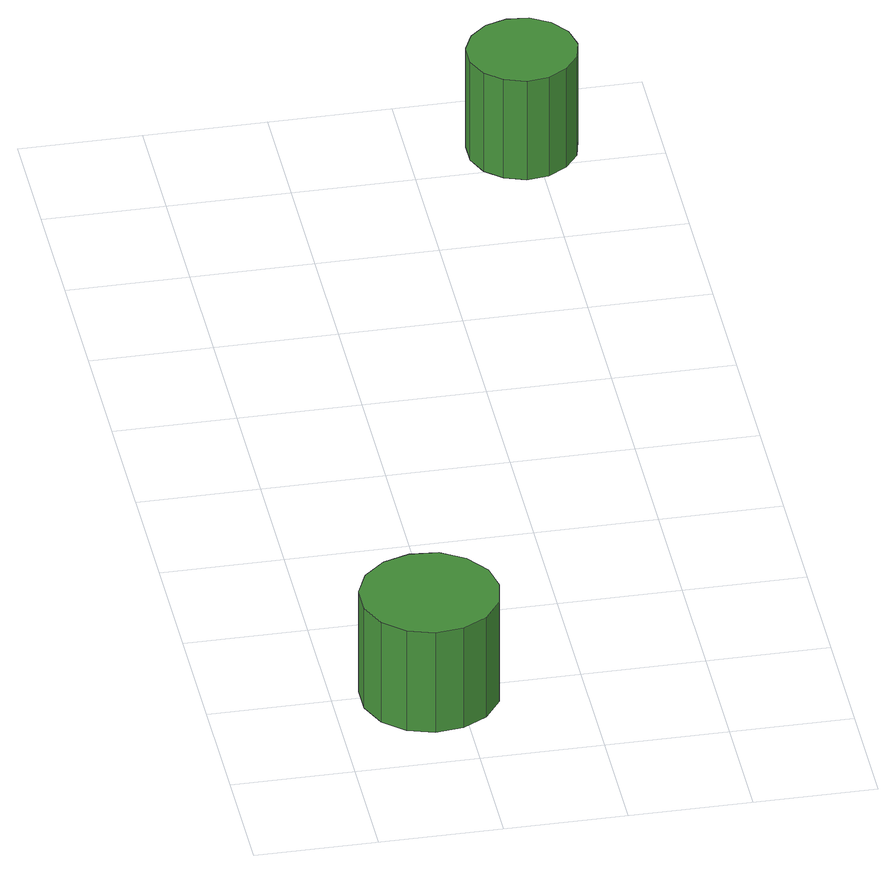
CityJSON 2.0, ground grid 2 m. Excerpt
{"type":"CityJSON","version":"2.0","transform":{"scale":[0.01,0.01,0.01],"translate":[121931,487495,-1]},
"CityObjects":{
"tree1":{"type":"SolitaryVegetationObject","attributes":{"function":"something"},"geometry":[{"type":"MultiSurface","lod":"1","boundaries":[[[0,1,2,3,4,5,6,7,8,9,10,11,12,13,14]],[[15,16,17,18,19,20,21,22,23,24,25,26,27,28,29]],[[0,29,28,1]],[[1,28,27,2]],[[2,27,26,3]],[[3,26,25,4]],[[4,25,24,5]],[[5,24,23,6]],[[6,23,22,7]],[[7,22,21,8]],[[8,21,20,9]],[[9,20,19,10]],[[10,19,18,11]],[[11,18,17,12]],[[12,17,16,13]],[[13,16,15,14]],[[14,15,29,0]]]}]},
"tree2":{"type":"SolitaryVegetationObject","attributes":{"function":"something"},"geometry":[{"type":"MultiSurface","lod":"1","boundaries":[[[30,31,32,33,34,35,36,37,38,39,40,41,42,43,44]],[[45,46,47,48,49,50,51,52,53,54,55,56,57,58,59]],[[30,59,58,31]],[[31,58,57,32]],[[32,57,56,33]],[[33,56,55,34]],[[34,55,54,35]],[[35,54,53,36]],[[36,53,52,37]],[[37,52,51,38]],[[38,51,50,39]],[[39,50,49,40]],[[40,49,48,41]],[[41,48,47,42]],[[42,47,46,43]],[[43,46,45,44]],[[44,45,59,30]]]}]}
},
"vertices":[
[267,190,258],[258,235,258],[230,273,258],[190,297,258],[143,301,258],[99,287,258],[64,256,258],[45,213,258],[45,166,258],[64,123,258],[99,92,258],[143,78,258],[190,83,258],[230,106,258],[258,144,258],[258,144,68],[230,106,68],[190,83,68],[143,78,68],[99,92,68],[64,123,68],[45,166,68],[45,213,68],[64,256,68],[99,287,68],[143,301,68],[190,297,68],[230,273,68],[258,235,68],[267,190,68],
[669,1655,252],[661,1691,252],[639,1721,252],[607,1740,252],[571,1743,252],[536,1732,252],[508,1707,252],[493,1674,252],[493,1637,252],[508,1603,252],[536,1579,252],[571,1567,252],[607,1571,252],[639,1590,252],[661,1619,252],[661,1619,64],[639,1590,64],[607,1571,64],[571,1567,64],[536,1579,64],[508,1603,64],[493,1637,64],[493,1674,64],[508,1707,64],[536,1732,64],[571,1743,64],[607,1740,64],[639,1721,64],[661,1691,64],[669,1655,64]
]}
